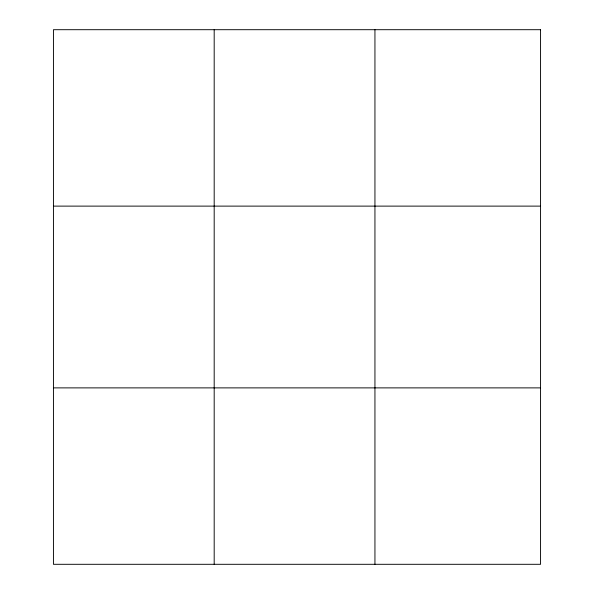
<?xml version="1.0" encoding="UTF-8"?>
<svg xmlns="http://www.w3.org/2000/svg" width="594" height="594" viewBox="0 0 594 594"><rect width="100%" height="100%" fill="white"/><g stroke="black" fill="none" stroke-linecap="round" stroke-linejoin="round"><path stroke-width="0.89" d="M214.189 564.3L214.189 29.7M374.94 564.3L374.94 29.7M53.438 206.118L540.562 206.118M53.438 387.882L540.562 387.882M540.562 29.7L540.562 564.3L53.438 564.3L53.438 29.7L540.562 29.7"/></g></svg>
